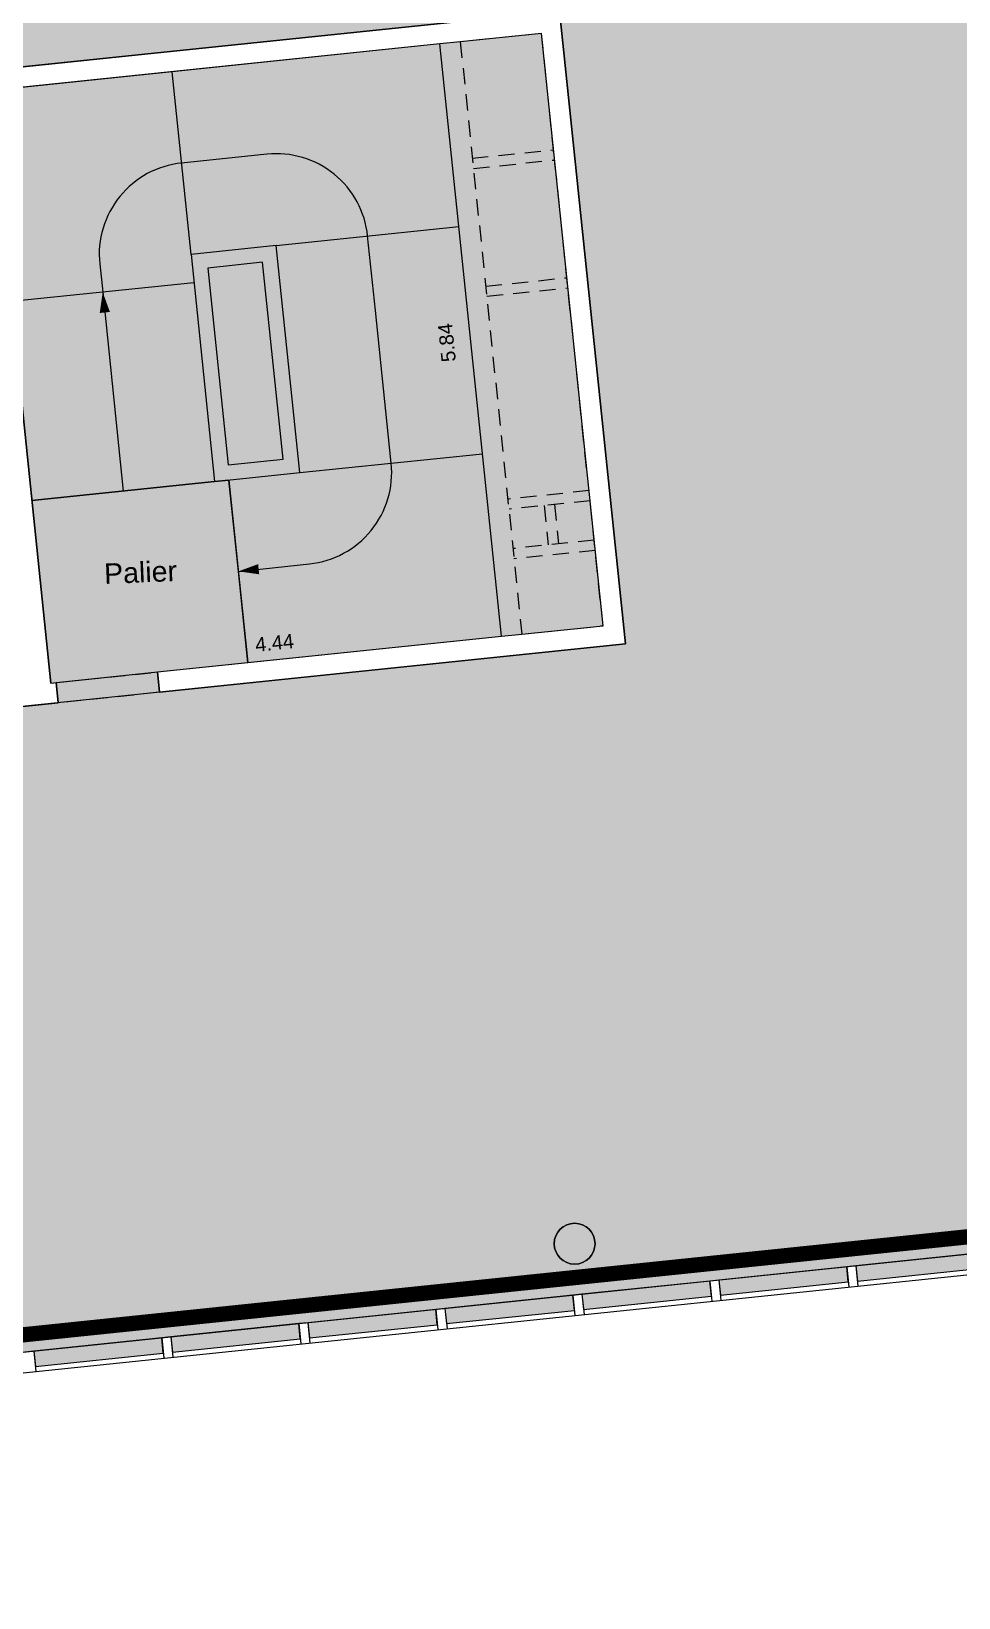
# Model space of a CAD drawing. Header units: metres. Extents: x -153 to -26, y 14 to 85.
# Drawn here: x -55.66 to -46.57, y 61.56 to 76.93 of the extents above; entities that cross this region are included whole.
import ezdxf

# ---------------------------------------------------------------- set-up
doc = ezdxf.new("R2010")
doc.units = ezdxf.units.M
doc.linetypes.add('AXES', pattern=[50.8, 31.75, -6.35, 6.35, -6.35])
doc.linetypes.add('CACHE2', pattern=[4.7625, 3.175, -1.5875])
doc.layers.get('0').update_dxf_attribs({"lineweight": 0})
for name, color, linetype in [('GEX_BAT_cloison', 2, 'Continuous'), ('GEX_BAT_escalier_rampe', 6, 'Continuous'), ('GEX_BAT_linteau_mur', 6, 'CACHE2'), ('GEX_BAT_menuis_ext', 4, 'Continuous'), ('GEX_BAT_mur', 1, 'Continuous'), ('GEX_BAT_mur_bas', 150, 'Continuous'), ('GEX_MEP_txt_cot_plani', 30, 'Continuous'), ('GEX_MEP_txt_design_commun', 3, 'Continuous')]:
    doc.layers.add(name, color=color, linetype=linetype)
for name, color, linetype, true_color in [('GEX_EDS_sdp_1-bureau', 1, 'AXES', 0xff0000), ('GEX_EDS_sdp_2-tremie', 7, 'Continuous', 0xffff7f), ('GEX_EDS_su_bureau', 7, 'Continuous', 0xffdf7f), ('GEX_EDS_su_circ_priv', 7, 'Continuous', 0xffffaf), ('GEX_EDS_sun_bureau', 7, 'Continuous', 0xffdf7f), ('GEX_EDS_sun_circ_priv', 7, 'Continuous', 0xffffaf)]:
    doc.layers.add(name, color=color, linetype=linetype, true_color=true_color)
doc.styles.add('G100TXT-cote', font='swissl.ttf')
doc.styles.add('G100TXT-droit', font='swissl.ttf', dxfattribs={"height": 0.2})
doc.dimstyles.new('G100COT-libre', dxfattribs={"dimtxt": 0.14, "dimasz": 0.18, "dimexe": 0.18, "dimexo": 0.2, "dimgap": 0.09, "dimtad": 0, "dimzin": 0, "dimdsep": 46, "dimtxsty": 'G100TXT-cote', "dimblk1": 'OBLIQUE', "dimblk2": 'OBLIQUE', "dimsah": 1, "dimcen": 0.09, "dimse1": 1, "dimse2": 1, "dimsd1": 1, "dimsd2": 1, "dimclrd": 252, "dimaunit": 2, "dimadec": 3, "dimazin": 0, "dimtfac": 1, "dimtix": 1, "dimtofl": 0, "dimtmove": 0, "dimatfit": 3, "dimldrblk": 'OBLIQUE', "dimfxl": 0.18, "dimtolj": 1, "dimtzin": 0, "dimarcsym": 0})

# ---------------------------------------------------------------- blocks, each defined once
blk = doc.blocks.new('*D65')
at = {"layer": 'GEX_MEP_txt_cot_plani', "color": 0, "ltscale": 0.05, "transparency": 16777216, "insert": (-53.277, 70.928), "char_height": 0.14, "attachment_point": 5, "rotation": 5.9272, "style": 'G100TXT-cote'}
blk.add_mtext('\\A1;4.44', dxfattribs=at)
blk = doc.blocks.new('_OBLIQUE')
at = {"color": 0, "linetype": 'ByBlock'}
blk.add_line((-0.5, -0.5), (0.5, 0.5), dxfattribs=at)
blk = doc.blocks.new('*D66')
at = {"layer": 'GEX_MEP_txt_cot_plani', "color": 0, "ltscale": 0.05, "transparency": 16777216, "insert": (-51.587, 73.872), "char_height": 0.14, "attachment_point": 5, "rotation": 95.9254, "style": 'G100TXT-cote'}
blk.add_mtext('\\A1;5.84', dxfattribs=at)

msp = doc.modelspace()

# ---------------------------------------------------------------- hatches: boundary and pattern name
at = {"layer": 'GEX_EDS_sdp_2-tremie', "ltscale": 0.05}
msp.add_hatch(color=256, dxfattribs=at).paths.add_polyline_path([(-55.654, 72.324), (-53.864, 72.51), (-53.724, 72.524), (-53.538, 70.734), (-51.052, 70.992), (-50.853, 71.013), (-50.057, 71.096), (-50.66, 76.905), (-51.456, 76.822), (-51.655, 76.801), (-54.281, 76.529), (-56.071, 76.343)])
at = {"layer": 'GEX_EDS_su_bureau', "ltscale": 0.05}
h = msp.add_hatch(color=256, dxfattribs=at)
edge = h.paths.add_edge_path()
edge.add_line((-107.205, 75.287), (-105.521, 73.503))
edge.add_line((-105.521, 73.503), (-100.085, 74.068))
edge.add_line((-100.085, 74.068), (-99.869, 71.996))
edge.add_line((-99.869, 71.996), (-94.25, 72.579))
edge.add_line((-94.25, 72.579), (-87.785, 73.25))
edge.add_line((-87.785, 73.25), (-87.764, 73.052))
edge.add_line((-87.764, 73.052), (-86.77, 73.155))
edge.add_line((-86.77, 73.155), (-86.79, 73.354))
edge.add_line((-86.79, 73.354), (-84.159, 73.627))
edge.add_line((-84.159, 73.627), (-84.138, 73.428))
edge.add_line((-84.138, 73.428), (-82.646, 73.583))
edge.add_line((-82.646, 73.583), (-82.667, 73.782))
edge.add_line((-82.667, 73.782), (-77.31, 74.338))
edge.add_line((-77.31, 74.338), (-77.289, 74.139))
edge.add_line((-77.289, 74.139), (-77.136, 72.696))
edge.add_line((-77.136, 72.696), (-76.44, 72.77))
edge.add_line((-76.44, 72.77), (-75.965, 68.195))
edge.add_line((-75.965, 68.195), (-76.661, 68.122))
edge.add_line((-76.661, 68.122), (-79.156, 67.863))
edge.add_line((-79.156, 67.863), (-78.524, 61.776))
edge.add_line((-78.524, 61.776), (-39.285, 65.85))
edge.add_arc((-40.538, 77.915), 12.13, 275.9285, 355.9285)
edge.add_line((-28.439, 77.054), (-28.214, 80.216))
edge.add_arc((-37.521, 72.438), 12.13, 39.8864, 95.9285)
edge.add_line((-38.774, 84.503), (-45.548, 83.799))
edge.add_line((-45.548, 83.799), (-45.565, 83.968))
edge.add_line((-45.565, 83.968), (-46.858, 83.834))
edge.add_line((-46.858, 83.834), (-46.841, 83.665))
edge.add_line((-46.841, 83.665), (-61.637, 82.129))
edge.add_line((-61.637, 82.129), (-61.654, 82.298))
edge.add_line((-61.654, 82.298), (-62.947, 82.163))
edge.add_line((-62.947, 82.163), (-62.929, 81.994))
edge.add_line((-62.929, 81.994), (-77.75, 80.456))
edge.add_line((-77.75, 80.456), (-77.767, 80.624))
edge.add_line((-77.767, 80.624), (-79.061, 80.49))
edge.add_line((-79.061, 80.49), (-79.043, 80.321))
edge.add_line((-79.043, 80.321), (-101.449, 77.995))
edge.add_arc((-100.454, 68.416), 9.63, 95.9285, 106.0084)
edge.add_arc((-100.454, 68.416), 9.63, 106.0084, 133.346)
edge.add_line((-107.064, 75.419), (-107.205, 75.287))
h.paths.add_polyline_path([(-67.57, 75.35), (-66.925, 69.143), (-60.955, 69.763), (-60.976, 69.962), (-59.981, 70.065), (-59.961, 69.866), (-55.397, 70.34), (-55.418, 70.539), (-54.423, 70.642), (-54.403, 70.443), (-49.837, 70.917), (-50.482, 77.124)], flags=16)
edge = h.paths.add_edge_path(flags=16)
edge.add_arc((-35.401, 78.266), 0.35, 0, 180)
edge.add_arc((-35.401, 78.266), 0.35, 180, 360)
edge = h.paths.add_edge_path(flags=16)
edge.add_arc((-43.484, 77.474), 0.35, 0, 180)
edge.add_arc((-43.484, 77.474), 0.35, 180, 360)
edge = h.paths.add_edge_path(flags=16)
edge.add_arc((-29.612, 73.541), 0.25, 0, 180)
edge.add_arc((-29.612, 73.541), 0.25, 180, 360)
edge = h.paths.add_edge_path(flags=16)
edge.add_arc((-34.321, 67.939), 0.25, 0, 180)
edge.add_arc((-34.321, 67.939), 0.25, 180, 360)
edge = h.paths.add_edge_path(flags=16)
edge.add_arc((-42.286, 65.869), 0.25, 0, 180)
edge.add_arc((-42.286, 65.869), 0.25, 180, 360)
edge = h.paths.add_edge_path(flags=16)
edge.add_arc((-75.144, 68.666), 0.25, 0, 180)
edge.add_arc((-75.144, 68.666), 0.25, 180, 360)
edge = h.paths.add_edge_path(flags=16)
edge.add_arc((-75.711, 74.126), 0.25, 0, 180)
edge.add_arc((-75.711, 74.126), 0.25, 180, 360)
edge = h.paths.add_edge_path(flags=16)
edge.add_arc((-68.291, 81.107), 0.2, 0, 180)
edge.add_arc((-68.291, 81.107), 0.2, 180, 360)
edge = h.paths.add_edge_path(flags=16)
edge.add_arc((-60.234, 81.943), 0.2, 0, 180)
edge.add_arc((-60.234, 81.943), 0.2, 180, 360)
edge = h.paths.add_edge_path(flags=16)
edge.add_arc((-52.178, 82.78), 0.2, 0, 180)
edge.add_arc((-52.178, 82.78), 0.2, 180, 360)
edge = h.paths.add_edge_path(flags=16)
edge.add_arc((-76.348, 80.27), 0.2, 0, 180)
edge.add_arc((-76.348, 80.27), 0.2, 180, 360)
edge = h.paths.add_edge_path(flags=16)
edge.add_arc((-36.035, 84.144), 0.2, 0, 180)
edge.add_arc((-36.035, 84.144), 0.2, 180, 360)
edge = h.paths.add_edge_path(flags=16)
edge.add_arc((-29.397, 80.955), 0.2, 0, 180)
edge.add_arc((-29.397, 80.955), 0.2, 180, 360)
edge = h.paths.add_edge_path(flags=16)
edge.add_arc((-100.519, 77.761), 0.2, 0, 180)
edge.add_arc((-100.519, 77.761), 0.2, 180, 360)
edge = h.paths.add_edge_path(flags=16)
edge.add_arc((-50.335, 65.035), 0.2, 0, 180)
edge.add_arc((-50.335, 65.035), 0.2, 180, 360)
edge = h.paths.add_edge_path(flags=16)
edge.add_arc((-84.412, 79.433), 0.2, 0, 180)
edge.add_arc((-84.412, 79.433), 0.2, 180, 360)
edge = h.paths.add_edge_path(flags=16)
edge.add_arc((-58.392, 64.199), 0.2, 0, 180)
edge.add_arc((-58.392, 64.199), 0.2, 180, 360)
edge = h.paths.add_edge_path(flags=16)
edge.add_arc((-74.505, 62.526), 0.2, 0, 180)
edge.add_arc((-74.505, 62.526), 0.2, 180, 360)
edge = h.paths.add_edge_path(flags=16)
edge.add_arc((-92.462, 78.597), 0.2, 0, 180)
edge.add_arc((-92.462, 78.597), 0.2, 180, 360)
edge = h.paths.add_edge_path(flags=16)
edge.add_arc((-44.121, 83.616), 0.2, 0, 180)
edge.add_arc((-44.121, 83.616), 0.2, 180, 360)
edge = h.paths.add_edge_path(flags=16)
edge.add_arc((-66.449, 63.362), 0.2, 0, 180)
edge.add_arc((-66.449, 63.362), 0.2, 180, 360)
for points in [[(-78.407, 61.617), (-78.424, 61.786), (-39.536, 65.824), (-39.529, 65.655), (-39.545, 65.652), (-40.865, 65.515), (-40.954, 65.506), (-42.207, 65.376), (-42.297, 65.367), (-43.55, 65.236), (-43.64, 65.227), (-44.893, 65.097), (-44.983, 65.088), (-46.236, 64.958), (-46.325, 64.948), (-47.579, 64.818), (-47.668, 64.809), (-48.921, 64.679), (-49.011, 64.669), (-50.264, 64.539), (-50.354, 64.53), (-51.607, 64.4), (-51.696, 64.391), (-52.95, 64.26), (-53.039, 64.251), (-54.292, 64.121), (-54.382, 64.112), (-55.635, 63.982), (-55.725, 63.972), (-56.978, 63.842), (-57.068, 63.833), (-58.321, 63.703), (-58.41, 63.693), (-59.664, 63.563), (-59.753, 63.554), (-61.006, 63.424), (-61.096, 63.414), (-62.349, 63.284), (-62.439, 63.275), (-63.692, 63.145), (-63.781, 63.136), (-65.035, 63.005), (-65.124, 62.996), (-66.378, 62.866), (-66.467, 62.857), (-67.72, 62.727), (-67.81, 62.717), (-69.063, 62.587), (-69.153, 62.578), (-70.406, 62.448), (-70.495, 62.438), (-71.749, 62.308), (-71.838, 62.299), (-73.076, 62.17), (-73.165, 62.161), (-74.419, 62.031), (-74.508, 62.022), (-75.762, 61.892), (-75.851, 61.882), (-77.104, 61.752), (-77.194, 61.743)], [(-47.579, 64.818), (-47.563, 64.669), (-46.31, 64.799), (-46.325, 64.948)], [(-48.921, 64.679), (-48.906, 64.53), (-47.653, 64.66), (-47.668, 64.809)], [(-51.607, 64.4), (-51.591, 64.251), (-50.338, 64.381), (-50.354, 64.53)], [(-50.264, 64.539), (-50.249, 64.39), (-48.995, 64.52), (-49.011, 64.669)], [(-52.95, 64.26), (-52.934, 64.111), (-51.681, 64.241), (-51.696, 64.391)], [(-54.292, 64.121), (-54.277, 63.972), (-53.024, 64.102), (-53.039, 64.251)], [(-55.635, 63.982), (-55.62, 63.832), (-54.367, 63.962), (-54.382, 64.112)]]:
    msp.add_hatch(color=256, dxfattribs=at).paths.add_polyline_path(points)
at = {"layer": 'GEX_EDS_su_circ_priv', "ltscale": 0.05}
msp.add_hatch(color=256, dxfattribs=at).paths.add_polyline_path([(-55.654, 72.324), (-55.468, 70.534), (-54.424, 70.642), (-53.538, 70.734), (-53.631, 71.629), (-53.724, 72.524), (-53.864, 72.51), (-54.759, 72.417)])
at = {"layer": 'GEX_EDS_sun_bureau', "ltscale": 0.05}
h = msp.add_hatch(color=256, dxfattribs=at)
edge = h.paths.add_edge_path()
edge.add_line((-107.205, 75.287), (-105.521, 73.503))
edge.add_line((-105.521, 73.503), (-100.085, 74.068))
edge.add_line((-100.085, 74.068), (-99.869, 71.996))
edge.add_line((-99.869, 71.996), (-94.25, 72.579))
edge.add_line((-94.25, 72.579), (-86.79, 73.354))
edge.add_line((-86.79, 73.354), (-77.31, 74.338))
edge.add_line((-77.31, 74.338), (-77.289, 74.139))
edge.add_line((-77.289, 74.139), (-77.136, 72.696))
edge.add_line((-77.136, 72.696), (-76.44, 72.77))
edge.add_line((-76.44, 72.77), (-75.965, 68.195))
edge.add_line((-75.965, 68.195), (-76.661, 68.122))
edge.add_line((-76.661, 68.122), (-79.057, 67.874))
edge.add_line((-79.057, 67.874), (-78.424, 61.786))
edge.add_line((-78.424, 61.786), (-39.285, 65.85))
edge.add_ellipse((-40.538, 77.915), major_axis=(12.13, 0), ratio=1, start_angle=275.9285, end_angle=355.9285)
edge.add_line((-28.439, 77.054), (-28.214, 80.216))
edge.add_ellipse((-37.521, 72.438), major_axis=(12.13, 0), ratio=1, start_angle=39.8864, end_angle=95.9285)
edge.add_line((-38.774, 84.503), (-45.548, 83.799))
edge.add_line((-45.548, 83.799), (-45.565, 83.968))
edge.add_line((-45.565, 83.968), (-46.858, 83.834))
edge.add_line((-46.858, 83.834), (-46.841, 83.665))
edge.add_line((-46.841, 83.665), (-61.637, 82.129))
edge.add_line((-61.637, 82.129), (-61.654, 82.298))
edge.add_line((-61.654, 82.298), (-62.947, 82.163))
edge.add_line((-62.947, 82.163), (-62.929, 81.994))
edge.add_line((-62.929, 81.994), (-77.75, 80.456))
edge.add_line((-77.75, 80.456), (-77.767, 80.624))
edge.add_line((-77.767, 80.624), (-79.061, 80.49))
edge.add_line((-79.061, 80.49), (-79.043, 80.321))
edge.add_line((-79.043, 80.321), (-101.449, 77.995))
edge.add_ellipse((-100.454, 68.416), major_axis=(9.63, 0), ratio=1, start_angle=95.9285, end_angle=106.0084)
edge.add_ellipse((-100.454, 68.416), major_axis=(9.63, 0), ratio=1, start_angle=106.0084, end_angle=133.346)
edge.add_line((-107.064, 75.419), (-107.205, 75.287))
edge = h.paths.add_edge_path(flags=16)
edge.add_ellipse((-43.484, 77.474), major_axis=(0.247, 0.247), ratio=1, start_angle=315, end_angle=675)
edge = h.paths.add_edge_path(flags=16)
edge.add_ellipse((-35.401, 78.266), major_axis=(0.247, 0.247), ratio=1, start_angle=315, end_angle=675)
h.paths.add_polyline_path([(-67.57, 75.35), (-66.925, 69.143), (-49.837, 70.917), (-50.482, 77.124)], flags=16)
edge = h.paths.add_edge_path(flags=16)
edge.add_ellipse((-75.711, 74.126), major_axis=(0.248, -0.031), ratio=1, start_angle=7.0181, end_angle=367.0181)
edge = h.paths.add_edge_path(flags=16)
edge.add_ellipse((-75.144, 68.666), major_axis=(0.25, 0), ratio=1, start_angle=0, end_angle=360)
edge = h.paths.add_edge_path(flags=16)
edge.add_ellipse((-74.505, 62.526), major_axis=(0.166, -0.111), ratio=1, start_angle=33.7802, end_angle=393.7802)
edge = h.paths.add_edge_path(flags=16)
edge.add_ellipse((-66.449, 63.362), major_axis=(0.188, -0.068), ratio=1, start_angle=19.9847, end_angle=379.9847)
edge = h.paths.add_edge_path(flags=16)
edge.add_ellipse((-58.392, 64.199), major_axis=(0.141, 0.141), ratio=1, start_angle=315, end_angle=675)
edge = h.paths.add_edge_path(flags=16)
edge.add_ellipse((-50.335, 65.035), major_axis=(0.141, 0.141), ratio=1, start_angle=315, end_angle=675)
edge = h.paths.add_edge_path(flags=16)
edge.add_ellipse((-42.286, 65.869), major_axis=(0.214, 0.129), ratio=1, start_angle=329.0362, end_angle=689.0362)
edge = h.paths.add_edge_path(flags=16)
edge.add_ellipse((-34.321, 67.939), major_axis=(0.213, 0.131), ratio=1, start_angle=328.2825, end_angle=688.2825)
edge = h.paths.add_edge_path(flags=16)
edge.add_ellipse((-29.612, 73.541), major_axis=(0.177, 0.177), ratio=1, start_angle=315, end_angle=675)
edge = h.paths.add_edge_path(flags=16)
edge.add_ellipse((-29.397, 80.955), major_axis=(0.2, 0), ratio=1, start_angle=0, end_angle=360)
edge = h.paths.add_edge_path(flags=16)
edge.add_ellipse((-36.035, 84.144), major_axis=(0.195, -0.043), ratio=1, start_angle=12.4848, end_angle=372.4848)
edge = h.paths.add_edge_path(flags=16)
edge.add_ellipse((-44.121, 83.616), major_axis=(0.141, 0.141), ratio=1, start_angle=315, end_angle=675)
edge = h.paths.add_edge_path(flags=16)
edge.add_ellipse((-52.178, 82.78), major_axis=(0.189, 0.067), ratio=1, start_angle=340.5457, end_angle=700.5457)
edge = h.paths.add_edge_path(flags=16)
edge.add_ellipse((-60.234, 81.943), major_axis=(0.141, -0.141), ratio=1, start_angle=45, end_angle=405)
edge = h.paths.add_edge_path(flags=16)
edge.add_ellipse((-68.291, 81.107), major_axis=(0.141, -0.141), ratio=1, start_angle=45, end_angle=405)
edge = h.paths.add_edge_path(flags=16)
edge.add_ellipse((-76.348, 80.27), major_axis=(0.166, -0.111), ratio=1, start_angle=33.7802, end_angle=393.7802)
edge = h.paths.add_edge_path(flags=16)
edge.add_ellipse((-84.412, 79.433), major_axis=(0.2, 0.012), ratio=1, start_angle=356.4607, end_angle=716.4607)
edge = h.paths.add_edge_path(flags=16)
edge.add_ellipse((-92.462, 78.597), major_axis=(0.141, 0.141), ratio=1, start_angle=315, end_angle=675)
edge = h.paths.add_edge_path(flags=16)
edge.add_ellipse((-100.519, 77.761), major_axis=(0.141, 0.141), ratio=1, start_angle=315, end_angle=675)
msp.add_hatch(color=256, dxfattribs=at).paths.add_polyline_path([(-78.407, 61.617), (-78.424, 61.786), (-39.536, 65.824), (-39.529, 65.655), (-39.545, 65.652), (-40.865, 65.515), (-40.954, 65.506), (-42.207, 65.376), (-42.297, 65.367), (-43.55, 65.236), (-43.64, 65.227), (-44.893, 65.097), (-44.983, 65.088), (-46.236, 64.958), (-46.325, 64.948), (-47.579, 64.818), (-47.668, 64.809), (-48.921, 64.679), (-49.011, 64.669), (-50.264, 64.539), (-50.354, 64.53), (-51.607, 64.4), (-51.696, 64.391), (-52.95, 64.26), (-53.039, 64.251), (-54.292, 64.121), (-54.382, 64.112), (-55.635, 63.982), (-55.725, 63.972), (-56.978, 63.842), (-57.068, 63.833), (-58.321, 63.703), (-58.41, 63.693), (-59.664, 63.563), (-59.753, 63.554), (-61.006, 63.424), (-61.096, 63.414), (-62.349, 63.284), (-62.439, 63.275), (-63.692, 63.145), (-63.781, 63.136), (-65.035, 63.005), (-65.124, 62.996), (-66.378, 62.866), (-66.467, 62.857), (-67.72, 62.727), (-67.81, 62.717), (-69.063, 62.587), (-69.153, 62.578), (-70.406, 62.448), (-70.495, 62.438), (-71.749, 62.308), (-71.838, 62.299), (-73.076, 62.17), (-73.165, 62.161), (-74.419, 62.031), (-74.508, 62.022), (-75.762, 61.892), (-75.851, 61.882), (-77.104, 61.752), (-77.194, 61.743)])
at = {"layer": 'GEX_EDS_sun_circ_priv', "ltscale": 0.05}
msp.add_hatch(color=256, dxfattribs=at).paths.add_polyline_path([(-55.654, 72.324), (-55.468, 70.534), (-54.424, 70.642), (-53.538, 70.734), (-53.631, 71.629), (-53.724, 72.524), (-53.864, 72.51), (-54.759, 72.417)])

# ---------------------------------------------------------------- linework, layer by layer
at = {"layer": 'GEX_BAT_cloison', "linetype": 'CACHE2', "ltscale": 0.05}
for p, q in [((-51.339, 75.68, 0), (-50.544, 75.763, 0)), ((-51.328, 75.581, 0), (-50.534, 75.663, 0)), ((-51.205, 74.426, 0), (-50.41, 74.509, 0)), ((-51.195, 74.327, 0), (-50.399, 74.41, 0)), ((-50.193, 72.421, 0), (-50.988, 72.338, 0)), ((-50.182, 72.321, 0), (-50.978, 72.239, 0)), ((-50.633, 72.274, 0), (-50.593, 71.888, 0)), ((-50.534, 72.285, 0), (-50.494, 71.898, 0)), ((-50.144, 71.934, 0), (-50.94, 71.852, 0)), ((-50.134, 71.835, 0), (-50.93, 71.753, 0))]:
    msp.add_line(p, q, dxfattribs=at)
at = {"layer": 'GEX_BAT_escalier_rampe', "ltscale": 0.02}
for p, q in [((-54.095, 74.738, 0), (-54.281, 76.528, 0)), ((-54.066, 74.46, 0), (-55.856, 74.274, 0))]:
    msp.add_line(p, q, dxfattribs=at)
at = {"layer": 'GEX_BAT_escalier_rampe'}
for p, q in [((-53.259, 74.825, 0), (-51.469, 75.011, 0)), ((-53.028, 72.597, 0), (-51.238, 72.783, 0)), ((-53.864, 72.51, 0), (-55.654, 72.324, 0))]:
    msp.add_line(p, q, dxfattribs=at)
at = {"layer": 'GEX_BAT_escalier_rampe', "elevation": 0}
for points, format in [([(-54.188, 75.633, 0.414214), (-54.99, 74.645), (-54.961, 74.367)], "xyb"), ([(-52.288, 74.186), (-52.364, 74.918, 0.414214), (-53.352, 75.72), (-54.188, 75.633)], "xyb"), ([(-54.961, 74.367, 0, 0.1, 0), (-54.94, 74.168, 0, 0, 0)], "xyseb"), ([(-53.631, 71.629), (-52.935, 71.702, 0.414214), (-52.133, 72.69), (-52.248, 73.804)], "xyb"), ([(-53.631, 71.629, 0, 0.1, 0), (-53.432, 71.65, 0, 0, 0)], "xyseb")]:
    msp.add_lwpolyline(points, format=format, dxfattribs=at)
for points in [[(-54.961, 74.367), (-54.759, 72.417)], [(-52.248, 73.804), (-52.288, 74.186)], [(-53.724, 72.524), (-53.538, 70.734)]]:
    msp.add_lwpolyline(points, dxfattribs=at)
at = {"layer": 'GEX_BAT_linteau_mur', "ltscale": 0.05}
for p, q in [((-55.418, 70.539, 0), (-54.423, 70.642, 0)), ((-54.403, 70.443, 0), (-55.397, 70.34, 0))]:
    msp.add_line(p, q, dxfattribs=at)
at = {"layer": 'GEX_BAT_menuis_ext'}
for p, q in [((-73.076, 62.17, 0), (-39.545, 65.652, 0)), ((-73.055, 61.972, 0), (-39.521, 65.454, 0)), ((-48.921, 64.679, 0), (-48.901, 64.48, 0)), ((-47.668, 64.809, 0), (-47.647, 64.61, 0)), ((-47.579, 64.818, 0), (-47.558, 64.619, 0)), ((-47.563, 64.669, 0), (-46.31, 64.799, 0)), ((-50.354, 64.53, 0), (-50.333, 64.331, 0)), ((-50.264, 64.539, 0), (-50.243, 64.34, 0)), ((-50.249, 64.39, 0), (-48.995, 64.52, 0)), ((-49.011, 64.669, 0), (-48.99, 64.471, 0)), ((-48.906, 64.53, 0), (-47.653, 64.66, 0)), ((-51.696, 64.391, 0), (-51.676, 64.192, 0)), ((-51.607, 64.4, 0), (-51.586, 64.201, 0)), ((-51.591, 64.251, 0), (-50.338, 64.381, 0)), ((-53.039, 64.251, 0), (-53.019, 64.052, 0)), ((-52.95, 64.26, 0), (-52.929, 64.061, 0)), ((-52.934, 64.111, 0), (-51.681, 64.241, 0)), ((-54.382, 64.112, 0), (-54.361, 63.913, 0)), ((-54.292, 64.121, 0), (-54.272, 63.922, 0)), ((-54.277, 63.972, 0), (-53.024, 64.102, 0)), ((-55.635, 63.982, 0), (-55.615, 63.783, 0)), ((-55.62, 63.832, 0), (-54.367, 63.962, 0))]:
    msp.add_line(p, q, dxfattribs=at)
at = {"layer": 'GEX_BAT_mur'}
for p, q in [((-56.291, 76.521, 0), (-51.476, 77.021, 0)), ((-49.837, 70.917, 0), (-50.461, 76.925, 0)), ((-51.655, 76.801, 0), (-56.071, 76.343, 0)), ((-51.052, 70.992, 0), (-51.655, 76.801, 0)), ((-55.468, 70.534, 0), (-56.071, 76.343, 0)), ((-56.071, 76.343, 0), (-55.468, 70.534, 0)), ((-53.259, 74.825, 0), (-54.095, 74.738, 0)), ((-53.028, 72.597, 0), (-53.259, 74.825, 0)), ((-54.095, 74.738, 0), (-53.864, 72.51, 0)), ((-53.393, 74.66, 0), (-53.93, 74.604, 0)), ((-53.193, 72.73, 0), (-53.393, 74.66, 0)), ((-53.93, 74.604, 0), (-53.73, 72.675, 0)), ((-53.73, 72.675, 0), (-53.193, 72.73, 0)), ((-53.864, 72.51, 0), (-53.028, 72.597, 0)), ((-54.423, 70.642, 0), (-51.052, 70.992, 0)), ((-49.837, 70.917, 0), (-50.832, 70.814, 0)), ((-50.832, 70.814, 0), (-54.403, 70.443, 0)), ((-55.468, 70.534, 0), (-55.418, 70.539, 0)), ((-55.418, 70.539, 0), (-55.397, 70.34, 0)), ((-54.403, 70.443, 0), (-54.424, 70.642, 0)), ((-55.397, 70.34, 0), (-59.961, 69.866, 0))]:
    msp.add_line(p, q, dxfattribs=at)
at = {"layer": 'GEX_BAT_mur', "linetype": 'CACHE2', "ltscale": 0.05}
for p, q in [((-50.66, 76.905, 0), (-51.456, 76.822, 0)), ((-51.456, 76.822, 0), (-50.853, 71.013, 0)), ((-50.057, 71.096, 0), (-50.66, 76.905, 0)), ((-50.853, 71.013, 0), (-50.057, 71.096, 0))]:
    msp.add_line(p, q, dxfattribs=at)
at = {"layer": 'GEX_BAT_mur'}
msp.add_circle((-50.335, 65.035, 0), 0.2, dxfattribs=at)
at = {"layer": 'GEX_BAT_mur_bas', "ltscale": 0.2, "elevation": 0}
msp.add_lwpolyline([(-38.774, 84.503, -0.249523), (-28.214, 80.216), (-28.439, 77.054, -0.36397), (-39.285, 65.85), (-78.425, 61.786)], format="xyb", dxfattribs=at)
at = {"layer": 'GEX_EDS_sdp_1-bureau', "ltscale": 0.05, "const_width": 0.15, "elevation": 0}
msp.add_lwpolyline([(-80.657, 61.554), (-41.155, 65.656), (-39.432, 65.835, 0.367368), (-28.439, 77.054), (-28.214, 80.216, 0.055806), (-30.165, 82.082, 0.027594), (-31.239, 82.813, 0.04024), (-32.959, 83.677, 0.122878), (-38.774, 84.503), (-101.449, 77.995, 0.169556)], format="xyb", dxfattribs=at)
at = {"layer": 'GEX_EDS_sdp_2-tremie', "ltscale": 0.05, "elevation": 0}
msp.add_lwpolyline([(-55.654, 72.324), (-53.864, 72.51), (-53.724, 72.524), (-53.538, 70.734), (-51.052, 70.992), (-50.853, 71.013), (-50.057, 71.096), (-50.66, 76.905), (-51.456, 76.822), (-51.655, 76.801), (-54.281, 76.529), (-56.071, 76.343)], close=True, dxfattribs=at)
at = {"layer": 'GEX_EDS_su_bureau', "ltscale": 0.05}
msp.add_lwpolyline([(-78.524, 61.776), (-39.285, 65.85, 0.36397), (-28.439, 77.054), (-28.214, 80.216, 0.249523), (-38.774, 84.503), (-45.548, 83.799), (-45.565, 83.968), (-46.858, 83.834), (-46.841, 83.665), (-61.637, 82.129), (-61.654, 82.298), (-62.947, 82.163), (-62.929, 81.994), (-77.75, 80.456)], format="xyb", dxfattribs=at)
for points in [[(-67.57, 75.35), (-66.925, 69.143), (-60.955, 69.763), (-60.976, 69.962), (-59.981, 70.065), (-59.961, 69.866), (-55.397, 70.34), (-55.418, 70.539), (-54.423, 70.642), (-54.403, 70.443), (-49.837, 70.917), (-50.482, 77.124)], [(-47.579, 64.818), (-47.563, 64.669), (-46.31, 64.799), (-46.325, 64.948)], [(-48.921, 64.679), (-48.906, 64.53), (-47.653, 64.66), (-47.668, 64.809)], [(-51.607, 64.4), (-51.591, 64.251), (-50.338, 64.381), (-50.354, 64.53)], [(-50.264, 64.539), (-50.249, 64.39), (-48.995, 64.52), (-49.011, 64.669)], [(-52.95, 64.26), (-52.934, 64.111), (-51.681, 64.241), (-51.696, 64.391)], [(-54.292, 64.121), (-54.277, 63.972), (-53.024, 64.102), (-53.039, 64.251)], [(-55.635, 63.982), (-55.62, 63.832), (-54.367, 63.962), (-54.382, 64.112)]]:
    msp.add_lwpolyline(points, close=True, dxfattribs=at)
for points in [[(-78.424, 61.786), (-39.536, 65.824)], [(-46.325, 64.948), (-47.579, 64.818), (-47.668, 64.809), (-48.921, 64.679), (-49.011, 64.669), (-50.264, 64.539), (-50.354, 64.53), (-51.607, 64.4), (-51.696, 64.391), (-52.95, 64.26), (-53.039, 64.251), (-54.292, 64.121), (-54.382, 64.112), (-55.635, 63.982), (-55.725, 63.972)]]:
    msp.add_lwpolyline(points, dxfattribs=at)
msp.add_lwpolyline([(-50.135, 65.035, 1), (-50.535, 65.035, 1)], format="xyb", close=True, dxfattribs=at)
at = {"layer": 'GEX_EDS_su_circ_priv', "ltscale": 0.05}
msp.add_lwpolyline([(-53.724, 72.524), (-53.864, 72.51), (-54.759, 72.417), (-55.654, 72.324), (-55.468, 70.534), (-54.424, 70.642), (-53.538, 70.734), (-53.631, 71.629)], close=True, dxfattribs=at)
at = {"layer": 'GEX_EDS_sun_bureau', "ltscale": 0.05, "elevation": 0}
msp.add_lwpolyline([(-77.75, 80.456), (-62.929, 81.994), (-62.947, 82.163), (-61.654, 82.298), (-61.637, 82.129), (-46.841, 83.665), (-46.858, 83.834), (-45.565, 83.968), (-45.548, 83.799), (-38.774, 84.503, -0.249523), (-28.214, 80.216), (-28.439, 77.054, -0.36397), (-39.285, 65.85), (-78.424, 61.786)], format="xyb", dxfattribs=at)
msp.add_lwpolyline([(-67.57, 75.35), (-50.482, 77.124), (-49.837, 70.917), (-66.925, 69.143)], close=True, dxfattribs=at)
at = {"layer": 'GEX_EDS_sun_bureau', "ltscale": 0.05}
for points in [[(-78.424, 61.786), (-39.536, 65.824)], [(-46.325, 64.948), (-47.579, 64.818), (-47.668, 64.809), (-48.921, 64.679), (-49.011, 64.669), (-50.264, 64.539), (-50.354, 64.53), (-51.607, 64.4), (-51.696, 64.391), (-52.95, 64.26), (-53.039, 64.251), (-54.292, 64.121), (-54.382, 64.112), (-55.635, 63.982), (-55.725, 63.972)]]:
    msp.add_lwpolyline(points, dxfattribs=at)
msp.add_circle((-50.335, 65.035, 0), 0.2, dxfattribs=at)
at = {"layer": 'GEX_EDS_sun_circ_priv', "ltscale": 0.05}
msp.add_lwpolyline([(-53.724, 72.524), (-53.864, 72.51), (-54.759, 72.417), (-55.654, 72.324), (-55.468, 70.534), (-54.424, 70.642), (-53.538, 70.734), (-53.631, 71.629)], close=True, dxfattribs=at)

# ---------------------------------------------------------------- texts
at = {"layer": 'GEX_MEP_txt_design_commun', "insert": (-54.629, 71.617, 0), "char_height": 0.2, "width": 1.50815, "attachment_point": 5, "rotation": 2.4057, "style": 'G100TXT-droit'}
msp.add_mtext(' Palier ', dxfattribs=at)

# ---------------------------------------------------------------- dimensions: what is measured, and where the dimension line sits
at = {"layer": 'GEX_MEP_txt_cot_plani'}
for p1, p2, distance, picture, middle in [((-51.655, 76.801, 0), (-51.052, 70.992, 0), -0.235, '*D66', (-51.587, 73.872)), ((-51.052, 70.992, 0), (-55.468, 70.534, 0), -0.166, '*D65', (-53.277, 70.928))]:
    dim = msp.add_aligned_dim(p1=p1, p2=p2, distance=distance, dimstyle='G100COT-libre', dxfattribs=at)
    dim.commit()
    dim.dimension.update_dxf_attribs({"geometry": picture, "text_midpoint": middle})

doc.saveas('drawing.dxf')
